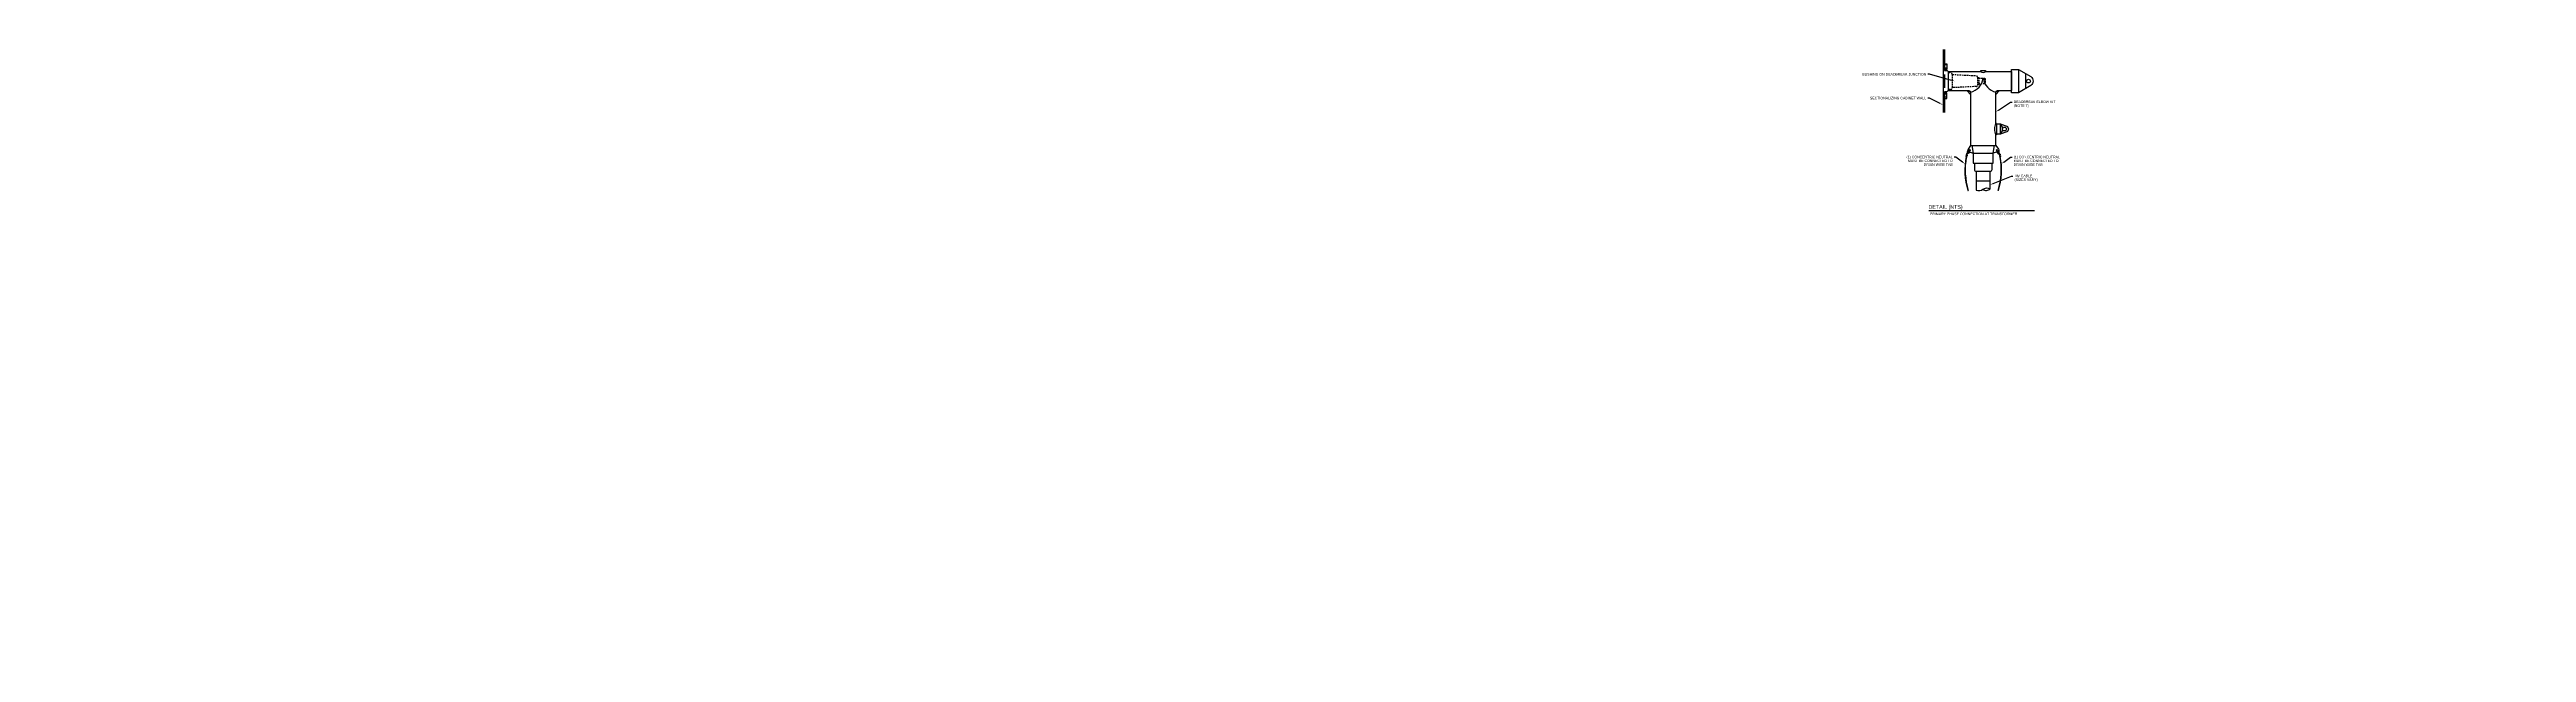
# Model space of a CAD drawing. Header units: feet. Extents: x -208 to 2089, y -974 to 342.
# Drawn here: x -208.2 to 184.2, y -922.8 to -827.2 of the extents above; entities that cross this region are included whole.
import ezdxf
from ezdxf import colors
from ezdxf.entities.mleader import LeaderData, LeaderLine
from ezdxf.math import Vec2, Vec3

# ---------------------------------------------------------------- set-up
doc = ezdxf.new("R2010")
doc.units = ezdxf.units.FT
doc.header["$MEASUREMENT"] = 0
doc.linetypes.add('DASHED2', pattern=[0.375, 0.25, -0.125])
doc.layers.add('TEXT', color=1, linetype='Continuous')
doc.styles.add('NEI-A', font='arial.ttf', dxfattribs={"height": 0.1})

msp = doc.modelspace()

# ---------------------------------------------------------------- hatches: boundary and pattern name
h = msp.add_hatch(color=256)
h.dxf.hatch_style = 1
edge = h.paths.add_edge_path()
edge.add_arc((95.97589, -833.93363), 0.05, 0, 360)
h = msp.add_hatch(color=256)
h.dxf.hatch_style = 1
edge = h.paths.add_edge_path()
edge.add_arc((100.34912, -833.93363), 0.05, 0, 360)
h = msp.add_hatch(color=256)
h.dxf.hatch_style = 1
edge = h.paths.add_edge_path()
edge.add_arc((96.00326, -843.19351), 0.1, 0, 360)
h = msp.add_hatch(color=256)
h.dxf.hatch_style = 1
edge = h.paths.add_edge_path()
edge.add_arc((100.32175, -843.19351), 0.1, 0, 360)

# ---------------------------------------------------------------- linework, layer by layer
for points in [[(91.81862, -827.24702), (91.81862, -837.24702)], [(92.01862, -827.24702), (92.01862, -830.54702)], [(92.41862, -829.69158), (92.01862, -829.69158)], [(92.41862, -830.19158), (92.01862, -830.19158)], [(92.01862, -831.19702), (92.01862, -833.29702)], [(92.60147, -830.74702), (97.7625, -830.74702)], [(97.7625, -830.74702), (97.8625, -830.54702), (98.4625, -830.54702), (98.5625, -830.74702)], [(98.5625, -830.74702), (102.66862, -830.74702)], [(102.66862, -830.74702), (102.66862, -833.74702)], [(104.86862, -831.04037), (104.86862, -833.45368)], [(92.01862, -833.94702), (92.01862, -837.24702)], [(92.41862, -834.30246), (92.01862, -834.30246)], [(92.41862, -834.80246), (92.01862, -834.80246)], [(95.5625, -833.74702), (96.1625, -834.34702)], [(100.7625, -833.74702), (100.1625, -834.34702)], [(100.2625, -839.04702), (100.2625, -838.94702), (100.1625, -838.94702)], [(100.2625, -839.04702), (100.2625, -840.64702), (100.2625, -840.74702), (100.1625, -840.74702)], [(100.2625, -839.04702), (100.8625, -839.04702), (100.8625, -840.64702), (100.2625, -840.64702)], [(100.8625, -839.04702), (101.1625, -839.54702), (101.1625, -840.14702), (100.8625, -840.64702)], [(95.55245, -843.78127), (95.54973, -843.78311), (95.54097, -843.78907), (95.53217, -843.79523), (95.52358, -843.80159), (95.51542, -843.80821), (95.50791, -843.81509), (95.50127, -843.82228), (95.49575, -843.8298), (95.49155, -843.83768), (95.48884, -843.84593), (95.4875, -843.8545), (95.48735, -843.86331), (95.48819, -843.87229), (95.48985, -843.88136), (95.49213, -843.89046), (95.49485, -843.8995), (95.49783, -843.90841), (95.50091, -843.91713), (95.50405, -843.92562), (95.50724, -843.93386), (95.51049, -843.94182), (95.51379, -843.94948), (95.51713, -843.95681), (95.5205, -843.96378), (95.5239, -843.97038), (95.52733, -843.97658), (95.53073, -843.98239), (95.53406, -843.98784), (95.53728, -843.99293), (95.54034, -843.9977), (95.54319, -844.00215), (95.54579, -844.00632), (95.54808, -844.0102), (95.55005, -844.01384), (95.55169, -844.01726), (95.55302, -844.02053), (95.55407, -844.02367), (95.55486, -844.02674), (95.55541, -844.02978), (95.55574, -844.03285), (95.55586, -844.03598), (95.55581, -844.0392), (95.55559, -844.04249), (95.5552, -844.04579), (95.55465, -844.04906), (95.55394, -844.05225), (95.55309, -844.05531), (95.5521, -844.0582), (95.55097, -844.06085), (95.5497, -844.06325), (95.54824, -844.06542), (95.54653, -844.06739), (95.54449, -844.06922), (95.54208, -844.07094), (95.53922, -844.07259)], [(95.96419, -843.28556), (95.96421, -843.34238), (95.95939, -843.39415), (95.95017, -843.44112), (95.937, -843.48353), (95.92033, -843.52161), (95.9006, -843.55562), (95.87827, -843.58578), (95.85377, -843.61234), (95.82758, -843.63555), (95.80028, -843.65573), (95.77247, -843.6732), (95.74474, -843.68828), (95.71768, -843.70129), (95.69191, -843.71257), (95.66802, -843.72243), (95.6466, -843.73119), (95.6281, -843.73916), (95.61225, -843.74647), (95.61207, -843.74655)], [(96.3625, -842.44702), (96.5625, -843.64702), (99.7625, -843.64702), (99.9625, -842.44702)], [(96.5625, -843.64702), (96.5625, -845.24702), (99.7625, -845.24702), (99.7625, -843.64702)], [(100.36082, -843.28556), (100.3608, -843.34238), (100.36562, -843.39415), (100.37484, -843.44112), (100.38801, -843.48353), (100.40468, -843.52161), (100.42441, -843.55562), (100.44674, -843.58578), (100.47124, -843.61234), (100.49742, -843.63555), (100.52472, -843.65573), (100.55254, -843.6732), (100.58027, -843.68828), (100.60733, -843.70129), (100.6331, -843.71257), (100.65699, -843.72243), (100.67841, -843.73119), (100.69691, -843.73916), (100.71276, -843.74647), (100.71294, -843.74655)], [(100.77255, -843.78127), (100.77528, -843.78311), (100.78404, -843.78907), (100.79283, -843.79523), (100.80143, -843.80159), (100.80959, -843.80821), (100.8171, -843.81509), (100.82373, -843.82228), (100.82926, -843.8298), (100.83346, -843.83768), (100.83617, -843.84593), (100.83751, -843.8545), (100.83766, -843.86331), (100.83682, -843.87229), (100.83516, -843.88136), (100.83288, -843.89046), (100.83015, -843.8995), (100.82718, -843.90841), (100.8241, -843.91713), (100.82096, -843.92562), (100.81776, -843.93386), (100.81451, -843.94182), (100.81122, -843.94948), (100.80788, -843.95681), (100.80451, -843.96378), (100.80111, -843.97038), (100.79768, -843.97658), (100.79428, -843.98239), (100.79095, -843.98784), (100.78773, -843.99293), (100.78467, -843.9977), (100.78182, -844.00215), (100.77922, -844.00632), (100.77692, -844.0102), (100.77496, -844.01384), (100.77332, -844.01726), (100.77199, -844.02053), (100.77094, -844.02367), (100.77015, -844.02674), (100.7696, -844.02978), (100.76927, -844.03285), (100.76914, -844.03598), (100.7692, -844.0392), (100.76942, -844.04249), (100.76981, -844.04579), (100.77036, -844.04906), (100.77107, -844.05225), (100.77192, -844.05531), (100.77291, -844.0582), (100.77404, -844.06085), (100.77531, -844.06325), (100.77677, -844.06542), (100.77848, -844.06739), (100.78052, -844.06922), (100.78293, -844.07094), (100.78579, -844.07259)], [(95.48579, -844.08408), (95.46976, -844.08589), (95.46507, -844.08739), (95.46072, -844.08895), (95.4567, -844.09062), (95.45301, -844.09248), (95.44961, -844.09459), (95.44649, -844.09703), (95.44364, -844.09986), (95.44104, -844.10314), (95.4387, -844.10683), (95.43661, -844.11092), (95.43477, -844.11535), (95.43319, -844.1201), (95.43187, -844.12512), (95.43081, -844.13038), (95.43, -844.13584), (95.42947, -844.14147), (95.42921, -844.1472), (95.42924, -844.15299), (95.42957, -844.15877), (95.43022, -844.16449), (95.4312, -844.17009), (95.43252, -844.17552), (95.4342, -844.18072), (95.43624, -844.18565), (95.43857, -844.19034), (95.44112, -844.19483), (95.44381, -844.19916), (95.44656, -844.20337), (95.44931, -844.20752), (95.45196, -844.21163), (95.45445, -844.21576), (95.45672, -844.21994), (95.45873, -844.22418), (95.46051, -844.2285), (95.46204, -844.23289), (95.46332, -844.23736), (95.46435, -844.24193), (95.46514, -844.2466), (95.46567, -844.25137), (95.46592, -844.25626), (95.46576, -844.26132), (95.46503, -844.2666), (95.46356, -844.27216), (95.46119, -844.27806), (95.45776, -844.28434), (95.45311, -844.29107), (95.44708, -844.2983)], [(95.44708, -844.2983), (95.4992, -844.33552)], [(97.0625, -846.54702), (97.0625, -848.04702), (99.2625, -848.04702), (99.2625, -846.54702)], [(100.87792, -844.2983), (100.82581, -844.33552)], [(100.83922, -844.08408), (100.85525, -844.08589), (100.85994, -844.08739), (100.86429, -844.08895), (100.8683, -844.09062), (100.872, -844.09248), (100.8754, -844.09459), (100.87852, -844.09703), (100.88137, -844.09986), (100.88396, -844.10314), (100.88631, -844.10683), (100.8884, -844.11092), (100.89024, -844.11535), (100.89182, -844.1201), (100.89314, -844.12512), (100.8942, -844.13038), (100.895, -844.13584), (100.89554, -844.14147), (100.8958, -844.1472), (100.89577, -844.15299), (100.89544, -844.15877), (100.89479, -844.16449), (100.89381, -844.17009), (100.89249, -844.17552), (100.89081, -844.18072), (100.88877, -844.18565), (100.88644, -844.19034), (100.88389, -844.19483), (100.8812, -844.19916), (100.87844, -844.20337), (100.8757, -844.20752), (100.87305, -844.21163), (100.87055, -844.21576), (100.86829, -844.21994), (100.86628, -844.22418), (100.8645, -844.2285), (100.86297, -844.23289), (100.86169, -844.23736), (100.86066, -844.24193), (100.85987, -844.2466), (100.85934, -844.25137), (100.85908, -844.25626), (100.85924, -844.26132), (100.85998, -844.2666), (100.86145, -844.27216), (100.86382, -844.27806), (100.86725, -844.28434), (100.87189, -844.29107), (100.87792, -844.2983)], [(95.74961, -849.58419), (95.7974, -849.56948)], [(97.0625, -848.04702), (97.0625, -849.54702)], [(99.2625, -849.29762), (99.2625, -848.04702)], [(100.5754, -849.58419), (100.52761, -849.56948)]]:
    msp.add_lwpolyline(points)
for points in [[(92.01862, -829.49158), (92.41862, -829.49158), (92.41862, -830.39158), (92.01862, -830.39158)], [(102.66862, -830.39702), (103.76862, -830.39702), (103.76862, -834.09702), (102.66862, -834.09702)], [(92.01862, -835.00246), (92.41862, -835.00246), (92.41862, -834.10246), (92.01862, -834.10246)]]:
    msp.add_lwpolyline(points, close=True)
for points in [[(92.01862, -830.54702), (92.31862, -830.54702, -0.414213562), (92.61862, -830.84702), (92.61862, -833.64702, -0.414213562), (92.31862, -833.94702), (92.01862, -833.94702)], [(103.76862, -830.39702), (105.73271, -831.54573, -0.478997578), (105.73271, -832.94831), (103.76862, -834.09702)], [(92.60147, -833.74702), (95.9125, -833.74702, -0.414213562), (96.1625, -833.99702), (96.1625, -842.44702), (100.1625, -842.44702), (100.1625, -840.74702)], [(100.1625, -838.94702), (100.1625, -833.99702, -0.414213562), (100.4125, -833.74702), (102.66862, -833.74702)], [(100.8625, -839.04702), (101.90076, -839.37861, -0.558795194), (101.90076, -840.31543), (100.8625, -840.64702)], [(96.01419, -843.28554), (96.01421, -843.34236, -0.023321649), (96.01399, -843.34701), (96.00917, -843.39879, -0.025243264), (96.00845, -843.40378), (95.99923, -843.45075, -0.026828824), (95.99792, -843.45595), (95.98475, -843.49836, -0.027889769), (95.9828, -843.50358), (95.96613, -843.54166, -0.028278333), (95.96358, -843.5467), (95.94385, -843.58071, -0.027933134), (95.94078, -843.58537), (95.91845, -843.61553, -0.026899977), (95.91502, -843.61968), (95.89052, -843.64624, -0.025121442), (95.88694, -843.64975), (95.86075, -843.67297, -0.022209903), (95.8573, -843.67576), (95.83, -843.69594, -0.018956206), (95.82687, -843.69808), (95.79906, -843.71554, -0.015680533), (95.79635, -843.71713), (95.76862, -843.73221, -0.012397058), (95.76641, -843.73334), (95.73936, -843.74635, -0.009005772), (95.73772, -843.7471), (95.71195, -843.75838, -0.005265154), (95.71098, -843.75879), (95.68709, -843.76865, -0.00069673), (95.68696, -843.7687), (95.66597, -843.77729), (95.64854, -843.7848), (95.63424, -843.79145), (95.62264, -843.79737), (95.61337, -843.80266), (95.60596, -843.80743), (95.59984, -843.81192), (95.59586, -843.81522)], [(96.1625, -842.44702), (95.75807, -843.02064, 0.524843593), (95.92857, -843.48406), (96.5625, -843.64702)], [(100.1625, -842.44702), (100.56694, -843.02064, -0.524843593), (100.39644, -843.48406), (99.7625, -843.64702)], [(100.31082, -843.28554), (100.3108, -843.34236, 0.023321649), (100.31101, -843.34701), (100.31584, -843.39879, 0.025243264), (100.31656, -843.40378), (100.32578, -843.45075, 0.026828824), (100.32709, -843.45595), (100.34026, -843.49836, 0.027889769), (100.3422, -843.50358), (100.35888, -843.54166, 0.028278333), (100.36143, -843.5467), (100.38116, -843.58071, 0.027933134), (100.38423, -843.58537), (100.40656, -843.61553, 0.026899977), (100.40999, -843.61968), (100.43448, -843.64624, 0.025121442), (100.43807, -843.64975), (100.46425, -843.67297, 0.022209903), (100.4677, -843.67576), (100.495, -843.69594, 0.018956206), (100.49813, -843.69808), (100.52595, -843.71554, 0.015680533), (100.52866, -843.71713), (100.55639, -843.73221, 0.012397058), (100.5586, -843.73334), (100.58565, -843.74635, 0.009005772), (100.58729, -843.7471), (100.61306, -843.75838, 0.005265154), (100.61403, -843.75879), (100.63792, -843.76865, 0.00069673), (100.63805, -843.7687), (100.65904, -843.77729), (100.67647, -843.7848), (100.69077, -843.79145), (100.70236, -843.79737), (100.71164, -843.80266), (100.71905, -843.80743), (100.72517, -843.81192), (100.72914, -843.81522)], [(95.47275, -844.14851), (95.48291, -844.15883, -0.088801469), (95.51559, -844.20365), (95.51761, -844.20789, -0.01344956), (95.5187, -844.21035), (95.52047, -844.21466, -0.013803967), (95.52145, -844.21724), (95.52298, -844.22164, -0.014023076), (95.52383, -844.22431), (95.52511, -844.22878, -0.014096916), (95.52581, -844.23151), (95.52684, -844.23608, -0.014022951), (95.52738, -844.23883), (95.52817, -844.2435, -0.013806394), (95.52855, -844.24623), (95.52908, -844.251, -0.014842296), (95.52932, -844.25396), (95.52958, -844.25885, -0.020856985), (95.52962, -844.26302), (95.52946, -844.26808, -0.026664186), (95.52901, -844.27339), (95.52828, -844.27868, -0.030111614), (95.52709, -844.28457), (95.52562, -844.29014, -0.030883378), (95.52368, -844.29599), (95.52131, -844.30189, -0.029335401), (95.51881, -844.30719), (95.51538, -844.31348, -0.026309267), (95.51262, -844.31795), (95.50797, -844.32468, -0.022694063), (95.50523, -844.32829), (95.4992, -844.33552)], [(95.5328, -843.86647), (95.53522, -843.87776), (95.53773, -843.88654), (95.54223, -843.89731), (95.54627, -843.90664), (95.54964, -843.91364), (95.55319, -843.9203), (95.56268, -843.93605), (95.56531, -843.94157), (95.56803, -843.94685), (95.5708, -843.95187), (95.57363, -843.95671), (95.57652, -843.96144), (95.57946, -843.96608), (95.58242, -843.9707, -0.00027288), (95.58245, -843.97074), (95.5853, -843.9752, -0.00281675), (95.5856, -843.97568), (95.5882, -843.97984, -0.006023604), (95.58882, -843.98087), (95.59112, -843.98475, -0.009698833), (95.59208, -843.98644), (95.59404, -843.99008, -0.012267066), (95.59515, -843.99226), (95.59679, -843.99569, -0.014451219), (95.59796, -843.99833), (95.5993, -844.00159, -0.016407769), (95.60044, -844.00467), (95.60149, -844.00781, -0.017817593), (95.6025, -844.01123), (95.60329, -844.0143, -0.018371073), (95.60407, -844.01789), (95.60462, -844.02093, -0.017883297), (95.60513, -844.02447), (95.60545, -844.02753, -0.01638049), (95.60569, -844.0308), (95.60582, -844.03393, -0.014305107), (95.60586, -844.03679), (95.60581, -844.04001, -0.012976865), (95.6057, -844.04261), (95.60547, -844.04589, -0.012367582), (95.60524, -844.04836), (95.60485, -844.05166, -0.012257126), (95.6045, -844.05409), (95.60395, -844.05736, -0.01263196), (95.60347, -844.05984), (95.60277, -844.06303, -0.013535368), (95.60211, -844.06565), (95.60126, -844.06871, -0.015076065), (95.60037, -844.07159), (95.59937, -844.07447, -0.017449862), (95.59812, -844.07773), (95.597, -844.08039, -0.021272994), (95.59517, -844.08423), (95.5939, -844.08663, -0.02669298), (95.59116, -844.0912), (95.5897, -844.09337, -0.030473109), (95.58599, -844.0982), (95.58428, -844.10018, -0.030987487), (95.57994, -844.10459), (95.5779, -844.10642, -0.028280774), (95.57349, -844.10995), (95.57108, -844.11167, -0.023590961), (95.56711, -844.11422), (95.56425, -844.11587, -0.018387657), (95.561, -844.1176), (95.55764, -844.11923, -0.013639479), (95.55515, -844.12035), (95.55122, -844.12199, -0.009645188), (95.54942, -844.1227), (95.54489, -844.1244, -0.006516851), (95.54366, -844.12484), (95.53861, -844.12658, -0.004485121), (95.53776, -844.12686), (95.53234, -844.12862, -0.003111985), (95.53175, -844.12881), (95.52743, -844.13015, -0.002097037)], [(96.7625, -845.24702), (96.7625, -846.24702, 0.414213562), (97.0625, -846.54702), (99.2625, -846.54702, 0.414213562), (99.5625, -846.24702), (99.5625, -845.24702)], [(100.79221, -843.86647), (100.78979, -843.87776), (100.78728, -843.88654), (100.78278, -843.89731), (100.77874, -843.90664), (100.77536, -843.91364), (100.77182, -843.9203), (100.76233, -843.93605), (100.7597, -843.94157), (100.75698, -843.94685), (100.75421, -843.95187), (100.75138, -843.95671), (100.74849, -843.96144), (100.74555, -843.96608), (100.74259, -843.9707, 0.00027288), (100.74256, -843.97074), (100.73971, -843.9752, 0.00281675), (100.73941, -843.97568), (100.73681, -843.97984, 0.006023604), (100.73618, -843.98087), (100.73389, -843.98475, 0.009698833), (100.73293, -843.98644), (100.73097, -843.99008, 0.012267066), (100.72985, -843.99226), (100.72822, -843.99569, 0.014451219), (100.72705, -843.99833), (100.72571, -844.00159, 0.016407769), (100.72457, -844.00467), (100.72352, -844.00781, 0.017817593), (100.72251, -844.01123), (100.72172, -844.0143, 0.018371073), (100.72094, -844.01789), (100.72039, -844.02093, 0.017883297), (100.71988, -844.02447), (100.71956, -844.02753, 0.01638049), (100.71931, -844.0308), (100.71919, -844.03393, 0.014305107), (100.71915, -844.03679), (100.7192, -844.04001, 0.012976865), (100.71931, -844.04261), (100.71954, -844.04589, 0.012367582), (100.71977, -844.04836), (100.72016, -844.05166, 0.012257126), (100.7205, -844.05409), (100.72105, -844.05736, 0.01263196), (100.72154, -844.05984), (100.72224, -844.06303, 0.013535368), (100.7229, -844.06565), (100.72375, -844.06871, 0.015076065), (100.72464, -844.07159), (100.72563, -844.07447, 0.017449862), (100.72688, -844.07773), (100.72801, -844.08039, 0.021272994), (100.72984, -844.08423), (100.73111, -844.08663, 0.02669298), (100.73385, -844.0912), (100.73531, -844.09337, 0.030473109), (100.73902, -844.0982), (100.74073, -844.10018, 0.030987487), (100.74507, -844.10459), (100.74711, -844.10642, 0.028280774), (100.75152, -844.10995), (100.75393, -844.11167, 0.023590961), (100.7579, -844.11422), (100.76076, -844.11587, 0.018387657), (100.764, -844.1176), (100.76737, -844.11923, 0.013639479), (100.76986, -844.12035), (100.77379, -844.12199, 0.009645188), (100.77559, -844.1227), (100.78012, -844.1244, 0.006516851), (100.78135, -844.12484), (100.78639, -844.12658, 0.004485121), (100.78724, -844.12686), (100.79267, -844.12862, 0.003111985), (100.79326, -844.12881), (100.79758, -844.13015, 0.002097037)], [(100.85226, -844.14851), (100.8421, -844.15883, 0.088801469), (100.80942, -844.20365), (100.8074, -844.20789, 0.01344956), (100.80631, -844.21035), (100.80454, -844.21466, 0.013803967), (100.80356, -844.21724), (100.80203, -844.22164, 0.014023076), (100.80118, -844.22431), (100.7999, -844.22878, 0.014096916), (100.7992, -844.23151), (100.79817, -844.23608, 0.014022951), (100.79763, -844.23883), (100.79684, -844.2435, 0.013806394), (100.79646, -844.24623), (100.79593, -844.251, 0.014842296), (100.79568, -844.25396), (100.79543, -844.25885, 0.020856985), (100.79539, -844.26302), (100.79555, -844.26808, 0.026664186), (100.796, -844.27339), (100.79673, -844.27868, 0.030111614), (100.79792, -844.28457), (100.79939, -844.29014, 0.030883378), (100.80133, -844.29599), (100.8037, -844.30189, 0.029335401), (100.8062, -844.30719), (100.80963, -844.31348, 0.026309267), (100.81239, -844.31795), (100.81703, -844.32468, 0.022694063), (100.81978, -844.32829), (100.82581, -844.33552)], [(97.0625, -849.54702, 0.225799001), (98.11811, -849.39609, -0.287123151), (99.2625, -849.29762, -0.33356335)]]:
    msp.add_lwpolyline(points, format="xyb")
at = {"linetype": 'DASHED2'}
for points in [[(92.61862, -830.89702), (92.96862, -830.89702, -0.414213562), (93.26862, -831.19702), (93.26862, -833.29702, -0.414213562), (92.96862, -833.59702), (92.61862, -833.59702)], [(93.26862, -831.19702), (97.03111, -831.38515, -0.399655643), (97.26862, -831.63483), (97.26862, -832.85921, -0.399655643), (97.03111, -833.1089), (93.26862, -833.29702)]]:
    msp.add_lwpolyline(points, format="xyb", dxfattribs=at)
for points in [[(97.26862, -831.66253), (97.46862, -831.66253), (97.46862, -832.83152), (97.26862, -832.83152)], [(97.46862, -831.79702), (98.39862, -831.79702), (98.46862, -831.86702), (98.46862, -832.62702), (98.39862, -832.69702), (97.46862, -832.69702)], [(98.39862, -831.79702), (98.39862, -832.69702)]]:
    msp.add_lwpolyline(points, dxfattribs=at)
for centre, radius in [((105.34958, -832.24702), 0.3), ((95.97589, -833.93363), 0.05), ((100.34912, -833.93363), 0.05), ((101.52079, -839.84702), 0.3), ((96.00326, -843.19351), 0.1), ((100.32175, -843.19351), 0.1)]:
    msp.add_circle(centre, radius)
for centre, radius, start, end in [((95.5573, -831.43775), 2.62986, 283.3045733, 352.1480487), ((98.1625, -830.29209), 0.60577, 228.676259, 311.323741), ((100.76771, -831.43775), 2.62986, 187.8519513, 256.6954267), ((101.99828, -839.84702), 2.04453, 153.8833655, 206.1166345), ((106.35852, -846.31894), 11.10004, 163.7198024, 167.2356242), ((106.35852, -846.31894), 11.05004, 164.1929502, 167.5899692), ((89.96649, -846.31894), 11.05004, 12.4100308, 15.8070498), ((89.96649, -846.31894), 11.10004, 12.7643758, 16.2801976), ((106.35852, -846.31894), 11.10004, 169.1158332, 197.1075466), ((106.35852, -846.31894), 11.05004, 169.6222344, 197.1075466), ((106.35852, -846.31894), 11.10004, 167.6787839, 168.724139), ((106.35852, -846.31894), 11.05004, 167.971137, 168.9430621), ((89.96649, -846.31894), 11.05004, 342.8924534, 10.3777656), ((89.96649, -846.31894), 11.10004, 342.8924534, 10.8841668), ((89.96649, -846.31894), 11.05004, 11.0569379, 12.028863), ((89.96649, -846.31894), 11.10004, 11.275861, 12.3212161), ((98.64274, -848.794), 0.79859, 228.9330042, 320.9028293)]:
    msp.add_arc(centre, radius, start, end)
at = {"layer": 'TEXT'}
msp.add_line((89.5309, -852.76306), (106.3163, -852.76306), dxfattribs=at)

# ---------------------------------------------------------------- texts
at = {"layer": 'TEXT', "style": 'NEI-A'}
for s, insert, char_height, attachment_point in [('DETAIL (NTS)', (92.20488, -851.88908), 0.6, 2), ('PRIMARY PHASE CONNECTION AT TRANSFORMER', (89.72384, -853.09151), 0.4, 1)]:
    msp.add_mtext(s, dxfattribs=dict(at, insert=insert, char_height=char_height, attachment_point=attachment_point))

# ---------------------------------------------------------------- leaders
at = {"layer": 'TEXT'}
ml = msp.add_multileader_mtext('Standard', dxfattribs=at)
ml.set_content('BUSHING ON DEADBREAK JUNCTION', color=256, style='NEI-A')
ml.set_leader_properties()
ml.build(insert=Vec2(0, 0))
ml.multileader.update_dxf_attribs({"dogleg_length": 0.0625, "arrow_head_size": 0.5, "scale": 4})
ctx = ml.context
ctx.base_point, ctx.scale, ctx.char_height, ctx.arrow_head_size, ctx.landing_gap_size, ctx.plane_origin = Vec3(81.78716, -831.17626), 4, 0.4, 0.5, 0.25, Vec3(154.89924, -880.94405)
ctx.text_align_type = 2
notes = []
notes.append((ctx, [(0, (1, 1, 0), (89.63675, -831.17626), (-1, 0), 0.25, [(0, [(93.64533, -832.26309)], 0, [])])]))
ctx.mtext.insert, ctx.mtext.width, ctx.mtext.alignment, ctx.mtext.line_spacing_factor, ctx.mtext.flow_direction = Vec3(89.13675, -830.97285), 8.8725322, 3, 0.9, 5
ml = msp.add_multileader_mtext('Standard', dxfattribs=at)
ml.set_content('SECTIONALIZING CABINET WALL', color=256, style='NEI-A')
ml.set_leader_properties()
ml.build(insert=Vec2(0, 0))
ml.multileader.update_dxf_attribs({"dogleg_length": 0.0625, "arrow_head_size": 0.5, "scale": 4})
ctx = ml.context
ctx.base_point, ctx.scale, ctx.char_height, ctx.arrow_head_size, ctx.landing_gap_size, ctx.plane_origin = Vec3(84.28948, -834.94267), 4, 0.4, 0.5, 0.25, Vec3(154.89924, -884.71047)
ctx.text_align_type = 2
notes.append((ctx, [(0, (1, 1, 0), (89.63675, -834.94267), (-1, 0), 0.25, [(0, [(91.81862, -836.0295)], 0, [])])]))
ctx.mtext.insert, ctx.mtext.width, ctx.mtext.alignment, ctx.mtext.line_spacing_factor, ctx.mtext.flow_direction = Vec3(89.13675, -834.73926), 4.3120491, 3, 0.9, 5
ml = msp.add_multileader_mtext('Standard', dxfattribs=at)
ml.set_content('DEADBREAK ELBOW KIT\\P(NOTE 7)', color=256, style='NEI-A')
ml.set_leader_properties()
ml.build(insert=Vec2(0, 0))
ml.multileader.update_dxf_attribs({"dogleg_length": 0.0625, "arrow_head_size": 0.5, "scale": 4})
ctx = ml.context
ctx.base_point, ctx.scale, ctx.char_height, ctx.arrow_head_size, ctx.landing_gap_size, ctx.plane_origin = Vec3(102.73854, -835.59292), 4, 0.4, 0.5, 0.25, Vec3(37.22605, -885.36071)
notes.append((ctx, [(0, (1, 1, 0), (102.48854, -835.59292), (1, 0), 0.25, [(0, [(100.1625, -837.13089)], 0, [])])]))
ctx.mtext.insert, ctx.mtext.width, ctx.mtext.line_spacing_factor, ctx.mtext.flow_direction = Vec3(102.98854, -835.33412), 6.6378336, 0.9, 5
ml = msp.add_multileader_mtext('Standard', dxfattribs=at)
ml.set_content('(1) CONCENTRIC NEUTRAL\\PMUST BE CONNECTED TO\\PDRAIN WIRE TAB', color=256, style='NEI-A')
ml.set_leader_properties()
ml.build(insert=Vec2(0, 0))
ml.multileader.update_dxf_attribs({"dogleg_length": 0.0625, "arrow_head_size": 0.5, "scale": 4})
ctx = ml.context
ctx.base_point, ctx.scale, ctx.char_height, ctx.arrow_head_size, ctx.landing_gap_size, ctx.plane_origin = Vec3(85.81335, -844.28132), 4, 0.4, 0.5, 0.25, Vec3(159.09896, -894.04912)
ctx.text_align_type = 2
notes.append((ctx, [(0, (1, 1, 0), (93.83647, -844.28132), (-1, 0), 0.25, [(0, [(95.29911, -845.37013)], 0, [])])]))
ctx.mtext.insert, ctx.mtext.width, ctx.mtext.alignment, ctx.mtext.line_spacing_factor, ctx.mtext.flow_direction = Vec3(93.33647, -844.08119), 7.3109577, 3, 0.9, 5
ml = msp.add_multileader_mtext('Standard', dxfattribs=at)
ml.set_content('MV CABLE\\P(SIZES VARY)', color=256, style='NEI-A')
ml.set_leader_properties()
ml.build(insert=Vec2(0, 0))
ml.multileader.update_dxf_attribs({"dogleg_length": 0.0625, "arrow_head_size": 0.5, "scale": 4})
ctx = ml.context
ctx.base_point, ctx.scale, ctx.char_height, ctx.arrow_head_size, ctx.landing_gap_size, ctx.plane_origin = Vec3(102.8812, -847.33376), 4, 0.4, 0.5, 0.25, Vec3(36.49626, -897.71125)
notes.append((ctx, [(0, (1, 1, 0), (102.6312, -847.33376), (1, 0), 0.25, [(0, [(99.2625, -848.67232)], 0, [])])]))
ctx.mtext.insert, ctx.mtext.width, ctx.mtext.line_spacing_factor, ctx.mtext.flow_direction = Vec3(103.1312, -847.07496), 3.6476562, 0.9, 5
ml = msp.add_multileader_mtext('Standard', dxfattribs=at)
ml.set_content('(1) CONCENTRIC NEUTRAL\\PMUST BE CONNECTED TO\\PDRAIN WIRE TAB', color=256, style='NEI-A')
ml.set_leader_properties()
ml.build(insert=Vec2(0, 0))
ml.multileader.update_dxf_attribs({"dogleg_length": 0.0625, "arrow_head_size": 0.5, "scale": 4})
ctx = ml.context
ctx.base_point, ctx.scale, ctx.char_height, ctx.arrow_head_size, ctx.landing_gap_size, ctx.plane_origin = Vec3(102.73854, -844.28132), 4, 0.4, 0.5, 0.25, Vec3(37.22605, -894.04912)
notes.append((ctx, [(0, (1, 1, 0), (102.48854, -844.28132), (1, 0), 0.25, [(0, [(101.0259, -845.37013)], 0, [])])]))
ctx.mtext.insert, ctx.mtext.width, ctx.mtext.line_spacing_factor, ctx.mtext.flow_direction = Vec3(102.98854, -844.08119), 7.3109577, 0.9, 5
ml = msp.add_multileader_mtext('Standard', dxfattribs=at)
ml.set_content('ALUMINUM\\PLOCATOR CLIP', color=256, style='NEI-A')
ml.set_leader_properties()
ml.build(insert=Vec2(0, 0))
ml.multileader.update_dxf_attribs({"dogleg_length": 0.0625, "arrow_head_size": 2.5, "scale": 20})
ctx = ml.context
ctx.base_point, ctx.scale, ctx.char_height, ctx.arrow_head_size, ctx.landing_gap_size, ctx.plane_origin = Vec3(251.13964, -918.18176), 20, 2, 2.5, 1.5, Vec3(176.91071, -970.79161)
ctx.text_align_type = 2
notes.append((ctx, [(1, (1, 1, 0), (275.55744, -918.18176), (-1, 0), 1.25, [(0, [(280.44482, -914.17301)], 0, [])])]))
ctx.mtext.insert, ctx.mtext.width, ctx.mtext.alignment, ctx.mtext.line_spacing_factor, ctx.mtext.flow_direction = Vec3(272.80744, -917.16471), 24.0519796, 3, 0.9, 5
for ctx, leaders in notes:
    for number, flags, end, landing, length, lines in leaders:
        leader = LeaderData()
        leader.index, (leader.has_last_leader_line, leader.has_dogleg_vector, leader.attachment_direction) = number, flags
        leader.last_leader_point, leader.dogleg_vector, leader.dogleg_length = Vec3(end), Vec3(landing), length
        for number, points, colour, breaks in lines:
            line = LeaderLine()
            line.index, line.vertices, line.color, line.breaks = number, Vec3.list(points), colors.encode_raw_color(colour), breaks
            leader.lines.append(line)
        ctx.leaders.append(leader)

doc.saveas('drawing.dxf')
